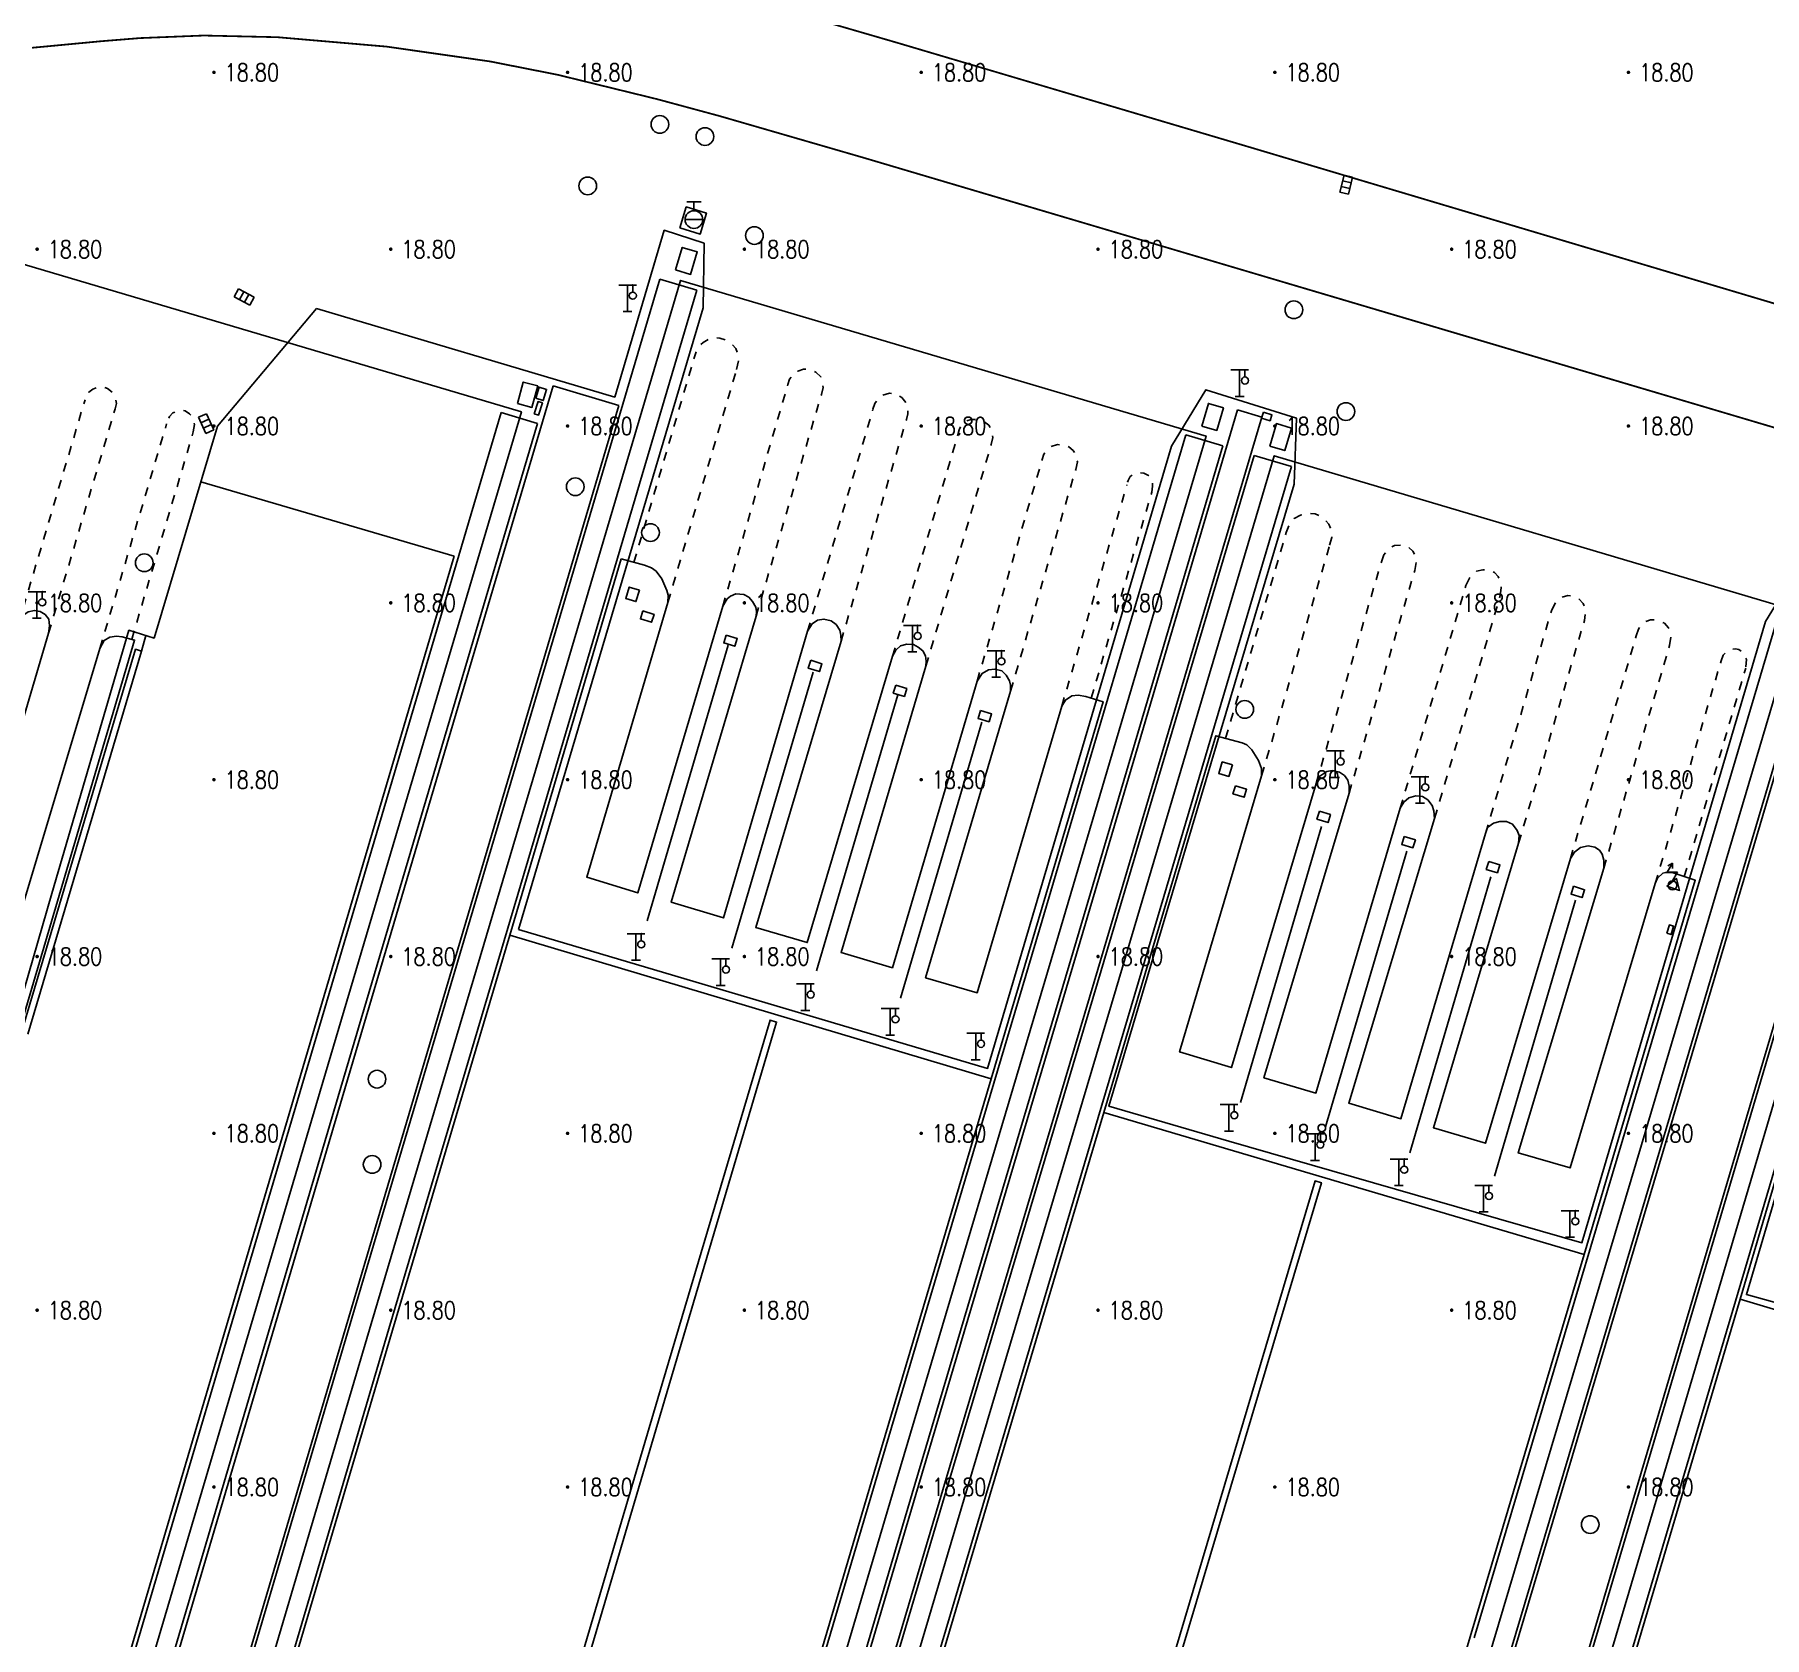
# Model space of a CAD drawing. Extents: x 404846 to 408477, y 3390929 to 3392894.
# Drawn here: x 405781.2 to 405879, y 3392125.9 to 3392216.5 of the extents above; entities that cross this region are included whole.
import ezdxf
from ezdxf.enums import TextEntityAlignment as Align

# ---------------------------------------------------------------- set-up
doc = ezdxf.new("R2010")
doc.units = 0
doc.header["$LTSCALE"] = 0.5
doc.header["$PDSIZE"] = 0.2
doc.linetypes.add('X6', pattern=[2, 1, -1])
doc.layers.get('0').update_dxf_attribs({"linetype": 'CONTINUOUS'})
for name, color, linetype in [('3221', 6, 'CONTINUOUS'), ('DLDW', 11, 'CONTINUOUS'), ('DLSS', 4, 'CONTINUOUS'), ('DMTZ', 3, 'CONTINUOUS'), ('FZTZ', 7, 'CONTINUOUS'), ('GCD', 1, 'CONTINUOUS'), ('GXYZ', 2, 'CONTINUOUS'), ('JMD', 6, 'CONTINUOUS'), ('SXSS', 5, 'CONTINUOUS'), ('ZBTZ', 3, 'CONTINUOUS')]:
    doc.layers.add(name, color=color, linetype=linetype)
doc.styles.add('HZ', font='rs.shx', dxfattribs={"width": 0.8, "bigfont": 'hztxt.shx'})
doc.linetypes.add('10422', pattern='A,0.75,[150,AAA.SHX,S=0.5,R=0,X=0,Y=0.5],1.5,[177,AAA.SHX,S=1,R=0,X=0,Y=0.4],0.75', length=3)
doc.linetypes.add('1161', pattern='A,0,[149,AAA.SHX,S=0.15,R=0,X=0,Y=0],-1.6', length=1.6)
doc.linetypes.add('444', pattern='A,4.5,[145,AAA.SHX,S=1,R=0,X=0,Y=1],4.5,-0.5,[146,AAA.SHX,S=1,R=0,X=0,Y=0],-0.5', length=10)

# ---------------------------------------------------------------- blocks, each defined once
blk = doc.blocks.new('gc063')
for p, q in [((-1, 3), (1, 3)), ((0, 0), (0, 3)), ((0.6, 3), (0.6, 2.2)), ((-0.5, 0), (0.5, 0))]:
    blk.add_line(p, q)
blk.add_circle((0.6, 1.8), 0.4)
blk.add_point((0.6, 3))
blk.add_point((0.6, 3))
blk = doc.blocks.new('GC200')
at = {"linetype": 'Continuous', "const_width": 0.2, "flags": 128}
blk.add_lwpolyline([(-0.1, 0, 1), (0.1, 0, 1)], format="xyb", close=True, dxfattribs=at)
blk = doc.blocks.new('gc188')
blk.add_circle((0, 0), 1)
blk = doc.blocks.new('gc041')
for p, q in [((-1, 0.5), (1, 0.5)), ((-1, -0.5), (-1, 0.5)), ((-0.33, 0.5), (-0.33, -0.5)), ((0.33, 0.5), (0.33, -0.5)), ((1, 0.5), (1, -0.5)), ((1, -0.5), (-1, -0.5))]:
    blk.add_line(p, q)
blk = doc.blocks.new('gc133')
for p, q in [((-0.8, 2), (0.8, 2)), ((0, 1), (0, 2)), ((-1, 0), (1, 0))]:
    blk.add_line(p, q)
blk.add_circle((0, 0), 1)
blk = doc.blocks.new('gc132')
at = {"linetype": 'Continuous'}
for points in [[(0, 2.5), (-0.58, 1.5)], [(0, 2.5), (-0.52, 2.2)], [(0, 2.5), (0, 1.9)], [(0.58, 1.5), (-0.58, 1.5)], [(0.58, 1.5), (0, 0.5)]]:
    blk.add_lwpolyline(points, dxfattribs=at)
blk.add_circle((0, 0), 0.5, dxfattribs=at)

msp = doc.modelspace()

# ---------------------------------------------------------------- linework, layer by layer
at = {"layer": '3221', "color": 6}
for points in [[(405706.649, 3391850.685, 18.768), (405713.45, 3391873.597, 18.754), (405724.524, 3391910.98, 19.064), (405747.301, 3391987.873, 18.801), (405752.403, 3392004.992, 18.933), (405764.451, 3392045.636, 18.664), (405769.767, 3392063.639, 18.898), (405778.372, 3392092.657, 19.108), (405786.346, 3392119.458, 18.959), (405797.526, 3392157.268, 18.912), (405808.752, 3392195.177, 19.006), (405779.027, 3392203.979, 19.006), (405767.798, 3392166.058, 18.912), (405756.626, 3392128.274, 18.959), (405748.655, 3392101.484, 19.108), (405740.042, 3392072.435, 18.898), (405734.729, 3392054.447, 18.664), (405722.687, 3392013.824, 18.933), (405717.577, 3391996.678, 18.801), (405694.8, 3391919.784, 19.064), (405683.732, 3391882.419, 18.754), (405676.931, 3391859.507, 18.768)], [(405712.875, 3391848.797, 18.766), (405719.543, 3391871.325, 18.747), (405733.479, 3391918.245, 19.046), (405738.391, 3391934.842, 18.92), (405753.919, 3391987.3, 18.746), (405770.255, 3392042.313, 18.804), (405776.192, 3392062.446, 18.972), (405783.632, 3392087.482, 19.095), (405790.986, 3392112.279, 19.033), (405800.252, 3392143.612, 19.044), (405809.397, 3392174.399, 19.108), (405817.75, 3392202.612, 18.795), (405847.474, 3392193.811, 18.795), (405839.117, 3392165.585, 19.108), (405829.979, 3392134.822, 19.044), (405820.71, 3392103.476, 19.033), (405813.35, 3392078.66, 19.095), (405805.917, 3392053.646, 18.972), (405799.972, 3392033.489, 18.804), (405783.644, 3391978.501, 18.746), (405768.116, 3391926.044, 18.92), (405763.2, 3391909.433, 19.046), (405749.268, 3391862.527, 18.747), (405742.601, 3391840, 18.766)], [(405812.06, 3391819.389, 18.742), (405824.646, 3391861.837, 19.077), (405833.059, 3391890.204, 18.908), (405848.63, 3391942.756, 19.147), (405863.416, 3391992.669, 18.859), (405883.655, 3392060.85, 18.859), (405902.681, 3392124.939, 19.255), (405913.812, 3392162.523, 19.067), (405916.975, 3392173.2, 18.935), (405887.252, 3392182.006, 18.935), (405884.088, 3392171.328, 19.067), (405872.96, 3392133.752, 19.255), (405853.937, 3392069.672, 18.859), (405833.698, 3392001.491, 18.859), (405818.907, 3391951.561, 19.147), (405803.336, 3391899.01, 18.908), (405794.925, 3391870.65, 19.077), (405782.339, 3391828.201, 18.742)]]:
    msp.add_polyline3d(points, close=True, dxfattribs=at)
msp.add_polyline3d([(405820.192, 3391978.741, 19.026), (405827.764, 3392004.239, 18.827), (405837.04, 3392035.462, 18.799), (405846.869, 3392068.774, 18.774), (405853.893, 3392092.528, 18.677), (405863.694, 3392125.525, 18.844), (405872.094, 3392153.735, 19.12), (405881.043, 3392183.879, 18.761), (405851.325, 3392192.702, 18.761), (405842.379, 3392162.57, 19.12), (405833.977, 3392134.352, 18.844), (405824.17, 3392101.337, 18.677), (405817.139, 3392077.555, 18.774), (405807.324, 3392044.29, 18.799), (405798.048, 3392013.066, 18.827), (405790.477, 3391987.574, 19.026)], dxfattribs=at)
at = {"layer": 'DLDW', "linetype": 'Continuous', "elevation": 18.93, "flags": 128}
msp.add_lwpolyline([(405873.529, 3392168.351), (405874.251, 3392168.12), (405874.075, 3392168.791), (405873.529, 3392168.351)], close=True, dxfattribs=at)
at = {"layer": 'DLSS', "linetype": 'Continuous', "const_width": 0.1, "flags": 128}
for points, elevation in [([(405829.994, 3392216.056), (405818.345, 3392219.438), (405809.989, 3392221.715), (405804.187, 3392222.894), (405801.431, 3392223.264), (405797.397, 3392223.678), (405791.849, 3392224.051), (405785.155, 3392223.962), (405779.148, 3392223.694), (405776.302, 3392223.373)], 18.702), ([(405828.07, 3392209.561), (405819.953, 3392211.911), (405816.414, 3392212.867), (405810.794, 3392214.244), (405806.958, 3392215), (405801.128, 3392215.835), (405794.946, 3392216.368), (405790.781, 3392216.463), (405787.188, 3392216.318), (405784.955, 3392216.138), (405781.075, 3392215.77)], 18.74), ([(405911.907, 3392191.682), (405849.979, 3392210.136), (405829.994, 3392216.056)], 18.787), ([(405910.01, 3392185.28), (405848.054, 3392203.641), (405828.07, 3392209.561)], 18.787)]:
    msp.add_lwpolyline(points, dxfattribs=dict(at, elevation=elevation))
at = {"layer": 'DLSS', "linetype": 'X6', "flags": 128}
for points, elevation in [([(405820.916, 3392197.585), (405821.03, 3392198.077), (405821.02, 3392198.377), (405820.874, 3392198.76), (405820.613, 3392199.054), (405820.284, 3392199.254), (405819.971, 3392199.354), (405819.688, 3392199.368), (405819.402, 3392199.315), (405819.029, 3392199.108), (405818.804, 3392198.911), (405818.657, 3392198.661), (405818.537, 3392198.286)], 18.79), ([(405815.115, 3392186.674), (405818.537, 3392198.286)], 18.775), ([(405817.029, 3392184.408), (405820.916, 3392197.585)], 18.824), ([(405825.719, 3392196.167), (405825.807, 3392196.559), (405825.795, 3392196.879), (405825.673, 3392197.158), (405825.403, 3392197.425), (405825.13, 3392197.56), (405824.693, 3392197.604), (405824.377, 3392197.484), (405824.085, 3392197.261), (405823.915, 3392197.027), (405823.825, 3392196.726)], 18.787), ([(405785.775, 3392195.36), (405785.85, 3392195.654), (405785.8, 3392195.939), (405785.632, 3392196.261), (405785.341, 3392196.503), (405785.106, 3392196.577), (405784.849, 3392196.583), (405784.513, 3392196.473), (405784.276, 3392196.3), (405784.143, 3392196.115), (405784.067, 3392195.867)], 18.895), ([(405820.131, 3392184.191), (405823.825, 3392196.726)], 18.874), ([(405780.298, 3392183.172), (405784.067, 3392195.867)], 18.922), ([(405822.024, 3392183.633), (405825.719, 3392196.167)], 18.874), ([(405830.524, 3392194.749), (405830.594, 3392195.065), (405830.611, 3392195.356), (405830.526, 3392195.662), (405830.259, 3392195.996), (405829.936, 3392196.185), (405829.557, 3392196.229), (405829.185, 3392196.117), (405828.885, 3392195.868), (405828.738, 3392195.647), (405828.627, 3392195.309)], 18.791), ([(405782.005, 3392182.665), (405785.775, 3392195.36)], 18.922), ([(405790.192, 3392194.049), (405790.257, 3392194.462), (405790.139, 3392194.876), (405789.986, 3392195.075), (405789.733, 3392195.23), (405789.613, 3392195.257), (405789.314, 3392195.233), (405789.03, 3392195.117), (405788.849, 3392194.916), (405788.68, 3392194.498)], 18.902), ([(405824.933, 3392182.776), (405828.627, 3392195.309)], 18.874), ([(405826.83, 3392182.216), (405830.524, 3392194.749)], 18.874), ([(405835.319, 3392193.334), (405835.406, 3392193.736), (405835.376, 3392194.062), (405835.178, 3392194.432), (405834.848, 3392194.691), (405834.553, 3392194.756), (405834.183, 3392194.74), (405833.927, 3392194.658), (405833.629, 3392194.418), (405833.502, 3392194.17), (405833.434, 3392193.89)], 18.825), ([(405784.91, 3392181.802), (405788.68, 3392194.498)], 18.922), ([(405786.708, 3392182.316), (405790.192, 3392194.049)], 18.92), ([(405829.741, 3392181.359), (405833.434, 3392193.89)], 18.874), ([(405831.626, 3392180.803), (405835.319, 3392193.334)], 18.931), ([(405840.101, 3392191.923), (405840.191, 3392192.362), (405840.135, 3392192.693), (405839.961, 3392192.998), (405839.711, 3392193.197), (405839.439, 3392193.294), (405839.06, 3392193.328), (405838.686, 3392193.209), (405838.405, 3392192.974), (405838.3, 3392192.78), (405838.207, 3392192.481)], 18.852), ([(405834.515, 3392179.952), (405838.207, 3392192.481)], 18.931), ([(405836.409, 3392179.394), (405840.101, 3392191.923)], 18.931), ([(405844.405, 3392190.644), (405844.448, 3392190.974), (405844.417, 3392191.352), (405844.219, 3392191.578), (405843.946, 3392191.708), (405843.665, 3392191.743), (405843.395, 3392191.678), (405843.185, 3392191.528), (405843.06, 3392191.308), (405842.994, 3392191.06)], 18.853), ([(405839.304, 3392178.54), (405842.994, 3392191.06)], 18.931), ([(405840.971, 3392178.992), (405844.405, 3392190.644)], 18.926), ([(405854.458, 3392187.635), (405854.577, 3392188.084), (405854.588, 3392188.427), (405854.416, 3392188.833), (405854.065, 3392189.217), (405853.635, 3392189.414), (405853.232, 3392189.442), (405852.808, 3392189.346), (405852.453, 3392189.147), (405852.179, 3392188.792), (405852.008, 3392188.358)], 18.822), ([(405848.572, 3392176.718), (405852.008, 3392188.358)], 18.883), ([(405850.613, 3392174.606), (405854.458, 3392187.635)], 18.891), ([(405857.406, 3392186.765), (405857.518, 3392187.087), (405857.762, 3392187.421), (405858.125, 3392187.618), (405858.569, 3392187.639), (405858.898, 3392187.534), (405859.161, 3392187.3), (405859.303, 3392187.08), (405859.36, 3392186.75), (405859.271, 3392186.214)], 18.822), ([(405853.689, 3392174.171), (405857.406, 3392186.765)], 18.819), ([(405855.554, 3392173.62), (405859.271, 3392186.214)], 18.819), ([(405862.169, 3392185.359), (405862.392, 3392185.834), (405862.505, 3392185.993), (405862.759, 3392186.166), (405863.125, 3392186.25), (405863.502, 3392186.217), (405863.786, 3392186.089), (405863.992, 3392185.873), (405864.124, 3392185.544), (405864.162, 3392185.232), (405864.11, 3392184.786)], 18.822), ([(405858.452, 3392172.765), (405862.169, 3392185.359)], 18.819), ([(405860.393, 3392172.192), (405864.11, 3392184.786)], 18.819), ([(405863.28, 3392171.34), (405866.997, 3392183.934)], 18.762), ([(405866.997, 3392183.934), (405867.15, 3392184.25), (405867.329, 3392184.509), (405867.587, 3392184.695), (405867.938, 3392184.793), (405868.278, 3392184.734), (405868.547, 3392184.611), (405868.792, 3392184.336), (405868.899, 3392184.092), (405868.922, 3392183.74), (405868.864, 3392183.382)], 18.663), ([(405865.147, 3392170.789), (405868.864, 3392183.382)], 18.648), ([(405871.796, 3392182.517), (405871.932, 3392182.896), (405872.082, 3392183.132), (405872.299, 3392183.304), (405872.596, 3392183.413), (405872.875, 3392183.41), (405873.158, 3392183.332), (405873.398, 3392183.231), (405873.621, 3392182.962), (405873.728, 3392182.743), (405873.764, 3392182.46), (405873.679, 3392181.961)], 18.641), ([(405868.079, 3392169.923), (405871.796, 3392182.517)], 18.648), ([(405869.962, 3392169.368), (405873.679, 3392181.961)], 18.648), ([(405872.877, 3392168.507), (405876.594, 3392181.101)], 18.648), ([(405876.594, 3392181.101), (405876.719, 3392181.429), (405876.923, 3392181.622), (405877.158, 3392181.753), (405877.414, 3392181.787), (405877.604, 3392181.739), (405877.773, 3392181.621), (405877.931, 3392181.39), (405878.031, 3392181.178), (405877.993, 3392180.688)], 18.641), ([(405874.512, 3392168.897), (405877.993, 3392180.688)], 18.647)]:
    msp.add_lwpolyline(points, dxfattribs=dict(at, elevation=elevation))
at = {"layer": 'DMTZ', "linetype": '10422', "flags": 128}
for points, elevation in [([(405814.399, 3392186.875), (405815.71, 3392186.507), (405816.098, 3392186.359), (405816.363, 3392186.175), (405816.683, 3392185.737), (405816.972, 3392185.085), (405817.047, 3392184.813), (405817.029, 3392184.408), (405812.441, 3392168.874), (405815.326, 3392167.978), (405820.131, 3392184.191), (405820.386, 3392184.6), (405820.571, 3392184.752), (405820.877, 3392184.891), (405821.334, 3392184.844), (405821.602, 3392184.709), (405821.823, 3392184.465), (405822.003, 3392184.134), (405822.047, 3392183.883), (405822.024, 3392183.633), (405817.22, 3392167.444), (405820.171, 3392166.564), (405824.933, 3392182.776), (405825.185, 3392183.197), (405825.497, 3392183.396), (405825.852, 3392183.457), (405826.258, 3392183.365), (405826.541, 3392183.162), (405826.748, 3392182.835), (405826.808, 3392182.555), (405826.83, 3392182.216), (405822.001, 3392166.025), (405824.91, 3392165.17), (405829.741, 3392181.359), (405829.931, 3392181.71), (405830.183, 3392181.953), (405830.537, 3392182.051), (405830.924, 3392182.015), (405831.192, 3392181.88), (405831.445, 3392181.662), (405831.595, 3392181.391), (405831.647, 3392181.088), (405831.626, 3392180.803), (405826.829, 3392164.598), (405829.726, 3392163.748), (405834.515, 3392179.952), (405834.804, 3392180.39), (405835.169, 3392180.597), (405835.528, 3392180.631), (405835.922, 3392180.543), (405836.165, 3392180.291), (405836.36, 3392179.968), (405836.405, 3392179.718), (405836.409, 3392179.394), (405831.608, 3392163.177), (405834.531, 3392162.331), (405839.304, 3392178.54), (405839.518, 3392178.88), (405839.878, 3392179.113), (405840.23, 3392179.162), (405840.676, 3392179.082), (405841.643, 3392178.786), (405835.317, 3392157.457), (405808.087, 3392165.581), (405814.399, 3392186.875)], 19.1), ([(405780.374, 3392160.29), (405768.447, 3392163.683), (405775.002, 3392185.81), (405776.073, 3392185.518), (405776.325, 3392185.409), (405776.55, 3392185.263), (405776.895, 3392184.778), (405777.169, 3392184.209), (405777.257, 3392183.865), (405777.265, 3392183.562), (405772.377, 3392167.064), (405775.249, 3392166.223), (405780.298, 3392183.172), (405780.559, 3392183.672), (405780.847, 3392183.869), (405781.218, 3392183.948), (405781.533, 3392183.894), (405781.809, 3392183.717), (405782.028, 3392183.453), (405782.061, 3392183.08), (405782.005, 3392182.665), (405777.004, 3392165.763), (405779.834, 3392164.891), (405784.91, 3392181.802), (405785.148, 3392182.255), (405785.463, 3392182.442), (405785.857, 3392182.499), (405786.163, 3392182.464), (405786.871, 3392182.272), (405780.374, 3392160.29)], 19.088), ([(405841.68, 3392155.551), (405848.014, 3392176.868), (405849.519, 3392176.463), (405849.779, 3392176.341), (405850.058, 3392176.07), (405850.435, 3392175.455), (405850.605, 3392175.01), (405850.613, 3392174.747), (405850.613, 3392174.606), (405845.969, 3392158.982), (405848.906, 3392158.097), (405853.689, 3392174.171), (405853.903, 3392174.578), (405854.307, 3392174.842), (405854.599, 3392174.894), (405855.007, 3392174.807), (405855.294, 3392174.614), (405855.486, 3392174.349), (405855.565, 3392174.005), (405855.554, 3392173.62), (405850.738, 3392157.525), (405853.686, 3392156.656), (405858.452, 3392172.765), (405858.65, 3392173.109), (405858.945, 3392173.349), (405859.333, 3392173.472), (405859.71, 3392173.424), (405860.002, 3392173.244), (405860.26, 3392172.915), (405860.351, 3392172.61), (405860.393, 3392172.192), (405855.54, 3392156.086), (405858.485, 3392155.204), (405863.28, 3392171.34), (405863.394, 3392171.666), (405863.723, 3392171.924), (405864.086, 3392172.012), (405864.463, 3392172.008), (405864.793, 3392171.859), (405865.057, 3392171.499), (405865.174, 3392171.229), (405865.147, 3392170.789), (405860.33, 3392154.694), (405863.264, 3392153.816), (405868.079, 3392169.923), (405868.307, 3392170.288), (405868.637, 3392170.547), (405869.087, 3392170.636), (405869.456, 3392170.562), (405869.722, 3392170.39), (405869.869, 3392170.168), (405869.961, 3392169.819), (405869.962, 3392169.368), (405865.128, 3392153.272), (405868.059, 3392152.424), (405872.877, 3392168.507), (405873, 3392168.806), (405873.294, 3392169.09), (405873.469, 3392169.136), (405873.829, 3392169.123), (405875.133, 3392168.692), (405868.845, 3392147.528), (405841.68, 3392155.551)], 19.106)]:
    msp.add_lwpolyline(points, close=True, dxfattribs=dict(at, elevation=elevation))
at = {"layer": 'DMTZ', "linetype": '10422', "elevation": 19.256, "flags": 128}
msp.add_lwpolyline([(405910.794, 3392158.32), (405911.114, 3392158.199), (405904.865, 3392136.865), (405877.671, 3392145.001), (405883.956, 3392166.226), (405885.724, 3392165.704)], dxfattribs=at)
at = {"layer": 'FZTZ', "linetype": 'Continuous', "flags": 128}
for points, elevation in [([(405809.564, 3392195.946), (405809.752, 3392196.578), (405810.175, 3392196.453), (405809.987, 3392195.82), (405809.564, 3392195.946)], 20.13), ([(405809.472, 3392195.071), (405809.688, 3392195.759), (405809.936, 3392195.682), (405809.72, 3392194.994), (405809.472, 3392195.071)], 19.927), ([(405850.714, 3392195.164), (405851.193, 3392195.021), (405851.089, 3392194.673), (405850.61, 3392194.816), (405850.714, 3392195.164)], 19.878), ([(405815.42, 3392185.099), (405815.225, 3392184.452), (405814.653, 3392184.624), (405814.848, 3392185.271), (405815.42, 3392185.099)], 20.801), ([(405848.955, 3392175.213), (405848.761, 3392174.566), (405848.189, 3392174.738), (405848.384, 3392175.386), (405848.955, 3392175.213)], 20.962), ([(405873.532, 3392165.696), (405873.677, 3392166.167), (405873.912, 3392166.095), (405873.767, 3392165.624), (405873.532, 3392165.696)], 20.064)]:
    msp.add_lwpolyline(points, close=True, dxfattribs=dict(at, elevation=elevation))
at = {"layer": 'JMD', "linetype": '444', "elevation": 19.471, "flags": 128}
msp.add_lwpolyline([(405817.71, 3392205.581), (405818.858, 3392205.237), (405819.214, 3392206.424), (405818.066, 3392206.768), (405817.71, 3392205.581)], close=True, dxfattribs=at)
at = {"layer": 'JMD', "linetype": '444', "flags": 128}
for points, elevation in [([(405808.577, 3392165.902), (405819.025, 3392201.07), (405819.078, 3392204.719), (405816.827, 3392205.45), (405814.026, 3392196.016), (405797.16, 3392201.022), (405791.568, 3392194.376), (405787.97, 3392182.386), (405786.555, 3392182.83), (405782.196, 3392167.948)], 20.675), ([(405848.766, 3392153.943), (405841.976, 3392155.907), (405852.444, 3392191.096), (405852.591, 3392194.82), (405847.448, 3392196.434), (405845.507, 3392193.232), (405835.115, 3392158.048), (405808.577, 3392165.902)], 20.683), ([(405880.061, 3392144.706), (405878.026, 3392145.263), (405888.44, 3392180.513), (405888.573, 3392184.145), (405881.005, 3392186.426), (405879.115, 3392183.326), (405868.727, 3392148.193), (405848.766, 3392153.943)], 20.687), ([(405815.858, 3392166.389), (405820.448, 3392181.994)], 20.478), ([(405820.651, 3392164.858), (405825.241, 3392180.464)], 20.444), ([(405825.442, 3392163.571), (405830.031, 3392179.176)], 20.444), ([(405830.195, 3392162.033), (405834.784, 3392177.639)], 20.426), ([(405782.196, 3392167.948), (405780.072, 3392160.63), (405768.999, 3392163.986), (405771.093, 3392171.148)], 20.604), ([(405849.414, 3392156.12), (405854.003, 3392171.725)], 20.341), ([(405854.231, 3392154.74), (405858.82, 3392170.345)], 20.328), ([(405858.987, 3392153.284), (405863.576, 3392168.89)], 20.328), ([(405863.778, 3392151.953), (405868.367, 3392167.558)], 20.114)]:
    msp.add_lwpolyline(points, dxfattribs=dict(at, elevation=elevation))
at = {"layer": 'JMD', "linetype": 'Continuous', "flags": 128}
for points, elevation in [([(405815.619, 3392183.919), (405816.247, 3392183.726), (405816.109, 3392183.279), (405815.481, 3392183.472), (405815.619, 3392183.919)], 21.035), ([(405820.328, 3392182.561), (405820.956, 3392182.367), (405820.818, 3392181.921), (405820.19, 3392182.114), (405820.328, 3392182.561)], 21.021), ([(405825.111, 3392181.131), (405825.739, 3392180.938), (405825.601, 3392180.491), (405824.973, 3392180.685), (405825.111, 3392181.131)], 21.008), ([(405829.916, 3392179.726), (405830.544, 3392179.533), (405830.406, 3392179.086), (405829.778, 3392179.28), (405829.916, 3392179.726)], 21.116), ([(405834.711, 3392178.293), (405835.339, 3392178.099), (405835.201, 3392177.652), (405834.573, 3392177.846), (405834.711, 3392178.293)], 21.239), ([(405849.13, 3392174.027), (405849.758, 3392173.834), (405849.62, 3392173.387), (405848.992, 3392173.581), (405849.13, 3392174.027)], 21.049), ([(405853.876, 3392172.598), (405854.504, 3392172.404), (405854.367, 3392171.957), (405853.738, 3392172.151), (405853.876, 3392172.598)], 21.049), ([(405858.678, 3392171.168), (405859.306, 3392170.974), (405859.168, 3392170.527), (405858.54, 3392170.721), (405858.678, 3392171.168)], 20.905), ([(405863.456, 3392169.752), (405864.084, 3392169.559), (405863.946, 3392169.112), (405863.318, 3392169.306), (405863.456, 3392169.752)], 20.877), ([(405868.247, 3392168.352), (405868.876, 3392168.159), (405868.738, 3392167.712), (405868.11, 3392167.905), (405868.247, 3392168.352)], 20.877)]:
    msp.add_lwpolyline(points, close=True, dxfattribs=dict(at, elevation=elevation))
at = {"layer": 'SXSS', "linetype": 'Continuous', "flags": 128}
for points, elevation in [([(405780.826, 3392159.993), (405787.269, 3392181.656), (405786.927, 3392181.758), (405780.471, 3392160.098)], 18.891), ([(405816.71, 3392140.21), (405822.81, 3392160.781), (405823.18, 3392160.672), (405817.084, 3392140.1)], 18.911), ([(405844.207, 3392120.048), (405853.638, 3392151.693), (405853.993, 3392151.587), (405844.557, 3392119.945)], 18.778), ([(405787.131, 3392040.439), (405794.865, 3392066.573), (405804.087, 3392097.562), (405810.39, 3392118.829), (405816.71, 3392140.21)], 18.958), ([(405787.491, 3392040.333), (405795.239, 3392066.462), (405804.461, 3392097.451), (405810.764, 3392118.719), (405817.084, 3392140.1)], 18.958)]:
    msp.add_lwpolyline(points, dxfattribs=dict(at, elevation=elevation))
at = {"layer": 'ZBTZ', "linetype": '1161', "flags": 128}
for points, elevation in [([(405817.464, 3392203.205), (405817.841, 3392204.482), (405818.689, 3392204.232), (405818.311, 3392202.955), (405817.464, 3392203.205)], 18.897), ([(405808.524, 3392195.659), (405809.339, 3392195.435), (405809.67, 3392196.643), (405808.855, 3392196.867), (405808.524, 3392195.659)], 18.992), ([(405847.225, 3392194.38), (405847.602, 3392195.657), (405848.449, 3392195.407), (405848.072, 3392194.129), (405847.225, 3392194.38)], 18.897), ([(405851.068, 3392193.239), (405851.445, 3392194.517), (405852.293, 3392194.266), (405851.915, 3392192.989), (405851.068, 3392193.239)], 18.897)]:
    msp.add_lwpolyline(points, close=True, dxfattribs=dict(at, elevation=elevation))
for points, elevation in [([(405799.162, 3392143.935), (405808.297, 3392174.725), (405816.574, 3392202.679)], 18.983), ([(405818.676, 3392202.056), (405816.574, 3392202.679)], 18.798), ([(405801.255, 3392143.316), (405810.4, 3392174.102), (405818.676, 3392202.056)], 18.983), ([(405798.77, 3392156.9), (405810.548, 3392196.643)], 18.961), ([(405814.262, 3392195.542), (405810.548, 3392196.643)], 18.944), ([(405796.479, 3392157.577), (405807.604, 3392195.136)], 18.959), ([(405798.979, 3392143.989), (405808.115, 3392174.779), (405814.262, 3392195.542)], 19.01), ([(405809.651, 3392194.53), (405807.604, 3392195.136)], 19.005), ([(405831.204, 3392134.46), (405840.349, 3392165.22), (405849.253, 3392195.294)], 18.976), ([(405850.617, 3392194.889), (405841.133, 3392162.94), (405832.734, 3392134.721)], 18.901), ([(405849.253, 3392195.294), (405850.617, 3392194.889)], 18.757), ([(405798.534, 3392156.969), (405809.651, 3392194.53)], 18.959), ([(405828.899, 3392135.141), (405838.04, 3392165.905), (405846.323, 3392193.881)], 18.983), ([(405848.419, 3392193.261), (405846.323, 3392193.881)], 18.798), ([(405830.989, 3392134.523), (405840.135, 3392165.283), (405848.419, 3392193.261)], 18.983), ([(405850.183, 3392192.714), (405841.327, 3392162.883), (405832.929, 3392134.663)], 18.91), ([(405850.183, 3392192.714), (405852.296, 3392192.086)], 18.765), ([(405852.296, 3392192.086), (405843.44, 3392162.255), (405835.042, 3392134.035)], 18.91), ([(405804.95, 3392187.018), (405790.621, 3392191.219)], 18.985), ([(405796.259, 3392157.642), (405804.95, 3392187.018)], 18.948), ([(405882.801, 3392185.296), (405873.323, 3392153.37), (405864.917, 3392125.161)], 18.901), ([(405832.499, 3392001.847), (405852.738, 3392070.028), (405871.762, 3392134.107), (405882.89, 3392171.683), (405886.59, 3392184.171)], 18.991), ([(405862.63, 3392125.841), (405871.035, 3392154.05), (405879.896, 3392183.897), (405881.991, 3392183.276), (405873.129, 3392153.427), (405864.726, 3392125.218)], 18.91), ([(405787.269, 3392181.656), (405787.507, 3392182.531)], 18.939), ([(405832.683, 3392001.792), (405852.922, 3392069.973), (405871.946, 3392134.052), (405883.074, 3392171.628), (405886.158, 3392182.039)], 18.996), ([(405834.76, 3392001.176), (405854.998, 3392069.357), (405874.022, 3392133.437), (405885.15, 3392171.013), (405888.235, 3392181.424)], 18.996), ([(405801.457, 3392143.256), (405808.087, 3392165.581)], 19.067), ([(405796.259, 3392157.642), (405785.079, 3392119.834), (405777.105, 3392093.034), (405768.5, 3392064.014), (405763.19, 3392046.01)], 18.908), ([(405796.479, 3392157.577), (405785.299, 3392119.769), (405777.325, 3392092.968), (405768.72, 3392063.949), (405763.41, 3392045.945)], 18.908), ([(405828.699, 3392135.2), (405835.317, 3392157.457)], 19.067), ([(405798.534, 3392156.969), (405787.354, 3392119.159), (405779.379, 3392092.358), (405770.775, 3392063.34), (405765.462, 3392045.336)], 18.908), ([(405798.77, 3392156.9), (405787.589, 3392119.09), (405779.615, 3392092.288), (405771.011, 3392063.271), (405765.699, 3392045.266)], 18.908), ([(405841.68, 3392155.551), (405835.257, 3392133.971)], 18.949), ([(405868.845, 3392147.528), (405862.407, 3392125.907)], 18.947), ([(405834.986, 3392001.109), (405855.204, 3392069.296), (405874.228, 3392133.376), (405877.671, 3392145.001)], 19.044), ([(405798.979, 3392143.989), (405789.714, 3392112.655), (405782.36, 3392087.859), (405774.92, 3392062.823), (405768.984, 3392042.691)], 18.989), ([(405799.162, 3392143.935), (405789.896, 3392112.602), (405782.542, 3392087.805), (405775.102, 3392062.769), (405769.164, 3392042.637)], 18.989), ([(405801.255, 3392143.316), (405791.989, 3392111.982), (405784.634, 3392087.184), (405777.195, 3392062.149), (405771.258, 3392042.015)], 18.989), ([(405801.457, 3392143.256), (405792.191, 3392111.922), (405784.836, 3392087.124), (405777.397, 3392062.089), (405771.461, 3392041.955)], 18.989), ([(405828.699, 3392135.2), (405819.43, 3392103.855), (405812.07, 3392079.04), (405804.637, 3392054.025), (405798.695, 3392033.869)], 18.989), ([(405828.899, 3392135.141), (405819.63, 3392103.796), (405812.27, 3392078.98), (405804.838, 3392053.966), (405798.89, 3392033.811)], 18.989), ([(405830.989, 3392134.523), (405821.719, 3392103.177), (405814.359, 3392078.36), (405806.927, 3392053.348), (405800.982, 3392033.189)], 18.989), ([(405831.204, 3392134.46), (405821.934, 3392103.113), (405814.574, 3392078.296), (405807.142, 3392053.284), (405801.199, 3392033.125)], 18.989), ([(405806.08, 3392044.657), (405815.895, 3392077.922), (405822.927, 3392101.705), (405832.734, 3392134.721)], 18.773), ([(405806.275, 3392044.6), (405816.09, 3392077.865), (405823.122, 3392101.648), (405832.929, 3392134.663)], 18.773), ([(405808.334, 3392043.992), (405818.204, 3392077.24), (405825.236, 3392101.021), (405835.042, 3392134.035)], 18.773), ([(405808.548, 3392043.929), (405818.419, 3392077.177), (405825.451, 3392100.957), (405835.257, 3392133.971)], 18.773), ([(405835.759, 3392035.843), (405845.582, 3392069.154), (405852.606, 3392092.91), (405862.407, 3392125.907)], 18.773)]:
    msp.add_lwpolyline(points, dxfattribs=dict(at, elevation=elevation))

# ---------------------------------------------------------------- block references
at = {"layer": 'DLDW', "linetype": 'Continuous', "xscale": 0.5, "yscale": 0.5}
msp.add_blockref('gc132', (405873.846, 3392168.403), dxfattribs=at)
at = {"layer": 'DLSS', "linetype": 'Continuous', "xscale": 0.5, "yscale": 0.5}
for p in [(405814.749, 3392200.853, 18.937), (405849.367, 3392196.053, 19.076), (405781.345, 3392183.51, 19.096), (405830.857, 3392181.601, 19.096), (405835.597, 3392180.169, 19.153), (405854.774, 3392174.507, 19.086), (405859.564, 3392173.049, 19.086), (405815.226, 3392164.165, 19.053), (405820.015, 3392162.741, 19.131), (405824.808, 3392161.329, 19.242), (405829.603, 3392159.93, 19.275), (405834.441, 3392158.543, 19.319), (405848.764, 3392154.502, 19.277), (405853.633, 3392152.846, 19.165), (405858.373, 3392151.422, 19.127), (405863.168, 3392149.937, 18.878), (405868.05, 3392148.504, 18.878)]:
    msp.add_blockref('gc063', p, dxfattribs=at)
at = {"layer": 'GCD', "linetype": 'Continuous'}
ref = msp.add_blockref('GC200', (405791.358, 3392214.379, 18.8), dxfattribs=dict(at, xscale=0.5, yscale=0.5, zscale=0.5))
ref.add_attrib('height', '18.80', dxfattribs={"linetype": 'Continuous', "height": 1, "style": 'HZ', "width": 0.8}).set_placement((405791.958, 3392214.379, 18.8), align=Align.MIDDLE_LEFT)
ref = msp.add_blockref('GC200', (405811.358, 3392214.379, 18.8), dxfattribs=dict(at, xscale=0.5, yscale=0.5, zscale=0.5))
ref.add_attrib('height', '18.80', dxfattribs={"linetype": 'Continuous', "height": 1, "style": 'HZ', "width": 0.8}).set_placement((405811.958, 3392214.379, 18.8), align=Align.MIDDLE_LEFT)
ref = msp.add_blockref('GC200', (405831.358, 3392214.379, 18.8), dxfattribs=dict(at, xscale=0.5, yscale=0.5, zscale=0.5))
ref.add_attrib('height', '18.80', dxfattribs={"linetype": 'Continuous', "height": 1, "style": 'HZ', "width": 0.8}).set_placement((405831.958, 3392214.379, 18.8), align=Align.MIDDLE_LEFT)
ref = msp.add_blockref('GC200', (405851.358, 3392214.379, 18.8), dxfattribs=dict(at, xscale=0.5, yscale=0.5, zscale=0.5))
ref.add_attrib('height', '18.80', dxfattribs={"linetype": 'Continuous', "height": 1, "style": 'HZ', "width": 0.8}).set_placement((405851.958, 3392214.379, 18.8), align=Align.MIDDLE_LEFT)
ref = msp.add_blockref('GC200', (405871.358, 3392214.379, 18.8), dxfattribs=dict(at, xscale=0.5, yscale=0.5, zscale=0.5))
ref.add_attrib('height', '18.80', dxfattribs={"linetype": 'Continuous', "height": 1, "style": 'HZ', "width": 0.8}).set_placement((405871.958, 3392214.379, 18.8), align=Align.MIDDLE_LEFT)
ref = msp.add_blockref('GC200', (405781.358, 3392204.379, 18.8), dxfattribs=dict(at, xscale=0.5, yscale=0.5, zscale=0.5))
ref.add_attrib('height', '18.80', dxfattribs={"linetype": 'Continuous', "height": 1, "style": 'HZ', "width": 0.8}).set_placement((405781.958, 3392204.379, 18.8), align=Align.MIDDLE_LEFT)
ref = msp.add_blockref('GC200', (405801.358, 3392204.379, 18.8), dxfattribs=dict(at, xscale=0.5, yscale=0.5, zscale=0.5))
ref.add_attrib('height', '18.80', dxfattribs={"linetype": 'Continuous', "height": 1, "style": 'HZ', "width": 0.8}).set_placement((405801.958, 3392204.379, 18.8), align=Align.MIDDLE_LEFT)
ref = msp.add_blockref('GC200', (405821.358, 3392204.379, 18.8), dxfattribs=dict(at, xscale=0.5, yscale=0.5, zscale=0.5))
ref.add_attrib('height', '18.80', dxfattribs={"linetype": 'Continuous', "height": 1, "style": 'HZ', "width": 0.8}).set_placement((405821.958, 3392204.379, 18.8), align=Align.MIDDLE_LEFT)
ref = msp.add_blockref('GC200', (405841.358, 3392204.379, 18.8), dxfattribs=dict(at, xscale=0.5, yscale=0.5, zscale=0.5))
ref.add_attrib('height', '18.80', dxfattribs={"linetype": 'Continuous', "height": 1, "style": 'HZ', "width": 0.8}).set_placement((405841.958, 3392204.379, 18.8), align=Align.MIDDLE_LEFT)
ref = msp.add_blockref('GC200', (405861.358, 3392204.379, 18.8), dxfattribs=dict(at, xscale=0.5, yscale=0.5, zscale=0.5))
ref.add_attrib('height', '18.80', dxfattribs={"linetype": 'Continuous', "height": 1, "style": 'HZ', "width": 0.8}).set_placement((405861.958, 3392204.379, 18.8), align=Align.MIDDLE_LEFT)
ref = msp.add_blockref('GC200', (405791.358, 3392194.379, 18.8), dxfattribs=dict(at, xscale=0.5, yscale=0.5, zscale=0.5))
ref.add_attrib('height', '18.80', dxfattribs={"linetype": 'Continuous', "height": 1, "style": 'HZ', "width": 0.8}).set_placement((405791.958, 3392194.379, 18.8), align=Align.MIDDLE_LEFT)
ref = msp.add_blockref('GC200', (405811.358, 3392194.379, 18.8), dxfattribs=dict(at, xscale=0.5, yscale=0.5, zscale=0.5))
ref.add_attrib('height', '18.80', dxfattribs={"linetype": 'Continuous', "height": 1, "style": 'HZ', "width": 0.8}).set_placement((405811.958, 3392194.379, 18.8), align=Align.MIDDLE_LEFT)
ref = msp.add_blockref('GC200', (405831.358, 3392194.379, 18.8), dxfattribs=dict(at, xscale=0.5, yscale=0.5, zscale=0.5))
ref.add_attrib('height', '18.80', dxfattribs={"linetype": 'Continuous', "height": 1, "style": 'HZ', "width": 0.8}).set_placement((405831.958, 3392194.379, 18.8), align=Align.MIDDLE_LEFT)
ref = msp.add_blockref('GC200', (405851.358, 3392194.379, 18.8), dxfattribs=dict(at, xscale=0.5, yscale=0.5, zscale=0.5))
ref.add_attrib('height', '18.80', dxfattribs={"linetype": 'Continuous', "height": 1, "style": 'HZ', "width": 0.8}).set_placement((405851.958, 3392194.379, 18.8), align=Align.MIDDLE_LEFT)
ref = msp.add_blockref('GC200', (405871.358, 3392194.379, 18.8), dxfattribs=dict(at, xscale=0.5, yscale=0.5, zscale=0.5))
ref.add_attrib('height', '18.80', dxfattribs={"linetype": 'Continuous', "height": 1, "style": 'HZ', "width": 0.8}).set_placement((405871.958, 3392194.379, 18.8), align=Align.MIDDLE_LEFT)
ref = msp.add_blockref('GC200', (405781.358, 3392184.379, 18.8), dxfattribs=dict(at, xscale=0.5, yscale=0.5, zscale=0.5))
ref.add_attrib('height', '18.80', dxfattribs={"linetype": 'Continuous', "height": 1, "style": 'HZ', "width": 0.8}).set_placement((405781.958, 3392184.379, 18.8), align=Align.MIDDLE_LEFT)
ref = msp.add_blockref('GC200', (405801.358, 3392184.379, 18.8), dxfattribs=dict(at, xscale=0.5, yscale=0.5, zscale=0.5))
ref.add_attrib('height', '18.80', dxfattribs={"linetype": 'Continuous', "height": 1, "style": 'HZ', "width": 0.8}).set_placement((405801.958, 3392184.379, 18.8), align=Align.MIDDLE_LEFT)
ref = msp.add_blockref('GC200', (405821.358, 3392184.379, 18.8), dxfattribs=dict(at, xscale=0.5, yscale=0.5, zscale=0.5))
ref.add_attrib('height', '18.80', dxfattribs={"linetype": 'Continuous', "height": 1, "style": 'HZ', "width": 0.8}).set_placement((405821.958, 3392184.379, 18.8), align=Align.MIDDLE_LEFT)
ref = msp.add_blockref('GC200', (405841.358, 3392184.379, 18.8), dxfattribs=dict(at, xscale=0.5, yscale=0.5, zscale=0.5))
ref.add_attrib('height', '18.80', dxfattribs={"linetype": 'Continuous', "height": 1, "style": 'HZ', "width": 0.8}).set_placement((405841.958, 3392184.379, 18.8), align=Align.MIDDLE_LEFT)
ref = msp.add_blockref('GC200', (405861.358, 3392184.379, 18.8), dxfattribs=dict(at, xscale=0.5, yscale=0.5, zscale=0.5))
ref.add_attrib('height', '18.80', dxfattribs={"linetype": 'Continuous', "height": 1, "style": 'HZ', "width": 0.8}).set_placement((405861.958, 3392184.379, 18.8), align=Align.MIDDLE_LEFT)
ref = msp.add_blockref('GC200', (405791.358, 3392174.379, 18.8), dxfattribs=dict(at, xscale=0.5, yscale=0.5, zscale=0.5))
ref.add_attrib('height', '18.80', dxfattribs={"linetype": 'Continuous', "height": 1, "style": 'HZ', "width": 0.8}).set_placement((405791.958, 3392174.379, 18.8), align=Align.MIDDLE_LEFT)
ref = msp.add_blockref('GC200', (405811.358, 3392174.379, 18.8), dxfattribs=dict(at, xscale=0.5, yscale=0.5, zscale=0.5))
ref.add_attrib('height', '18.80', dxfattribs={"linetype": 'Continuous', "height": 1, "style": 'HZ', "width": 0.8}).set_placement((405811.958, 3392174.379, 18.8), align=Align.MIDDLE_LEFT)
ref = msp.add_blockref('GC200', (405831.358, 3392174.379, 18.8), dxfattribs=dict(at, xscale=0.5, yscale=0.5, zscale=0.5))
ref.add_attrib('height', '18.80', dxfattribs={"linetype": 'Continuous', "height": 1, "style": 'HZ', "width": 0.8}).set_placement((405831.958, 3392174.379, 18.8), align=Align.MIDDLE_LEFT)
ref = msp.add_blockref('GC200', (405851.358, 3392174.379, 18.8), dxfattribs=dict(at, xscale=0.5, yscale=0.5, zscale=0.5))
ref.add_attrib('height', '18.80', dxfattribs={"linetype": 'Continuous', "height": 1, "style": 'HZ', "width": 0.8}).set_placement((405851.958, 3392174.379, 18.8), align=Align.MIDDLE_LEFT)
ref = msp.add_blockref('GC200', (405871.358, 3392174.379, 18.8), dxfattribs=dict(at, xscale=0.5, yscale=0.5, zscale=0.5))
ref.add_attrib('height', '18.80', dxfattribs={"linetype": 'Continuous', "height": 1, "style": 'HZ', "width": 0.8}).set_placement((405871.958, 3392174.379, 18.8), align=Align.MIDDLE_LEFT)
ref = msp.add_blockref('GC200', (405781.358, 3392164.379, 18.8), dxfattribs=dict(at, xscale=0.5, yscale=0.5, zscale=0.5))
ref.add_attrib('height', '18.80', dxfattribs={"linetype": 'Continuous', "height": 1, "style": 'HZ', "width": 0.8}).set_placement((405781.958, 3392164.379, 18.8), align=Align.MIDDLE_LEFT)
ref = msp.add_blockref('GC200', (405801.358, 3392164.379, 18.8), dxfattribs=dict(at, xscale=0.5, yscale=0.5, zscale=0.5))
ref.add_attrib('height', '18.80', dxfattribs={"linetype": 'Continuous', "height": 1, "style": 'HZ', "width": 0.8}).set_placement((405801.958, 3392164.379, 18.8), align=Align.MIDDLE_LEFT)
ref = msp.add_blockref('GC200', (405821.358, 3392164.379, 18.8), dxfattribs=dict(at, xscale=0.5, yscale=0.5, zscale=0.5))
ref.add_attrib('height', '18.80', dxfattribs={"linetype": 'Continuous', "height": 1, "style": 'HZ', "width": 0.8}).set_placement((405821.958, 3392164.379, 18.8), align=Align.MIDDLE_LEFT)
ref = msp.add_blockref('GC200', (405841.358, 3392164.379, 18.8), dxfattribs=dict(at, xscale=0.5, yscale=0.5, zscale=0.5))
ref.add_attrib('height', '18.80', dxfattribs={"linetype": 'Continuous', "height": 1, "style": 'HZ', "width": 0.8}).set_placement((405841.958, 3392164.379, 18.8), align=Align.MIDDLE_LEFT)
ref = msp.add_blockref('GC200', (405861.358, 3392164.379, 18.8), dxfattribs=dict(at, xscale=0.5, yscale=0.5, zscale=0.5))
ref.add_attrib('height', '18.80', dxfattribs={"linetype": 'Continuous', "height": 1, "style": 'HZ', "width": 0.8}).set_placement((405861.958, 3392164.379, 18.8), align=Align.MIDDLE_LEFT)
ref = msp.add_blockref('GC200', (405791.358, 3392154.379, 18.8), dxfattribs=dict(at, xscale=0.5, yscale=0.5, zscale=0.5))
ref.add_attrib('height', '18.80', dxfattribs={"linetype": 'Continuous', "height": 1, "style": 'HZ', "width": 0.8}).set_placement((405791.958, 3392154.379, 18.8), align=Align.MIDDLE_LEFT)
ref = msp.add_blockref('GC200', (405811.358, 3392154.379, 18.8), dxfattribs=dict(at, xscale=0.5, yscale=0.5, zscale=0.5))
ref.add_attrib('height', '18.80', dxfattribs={"linetype": 'Continuous', "height": 1, "style": 'HZ', "width": 0.8}).set_placement((405811.958, 3392154.379, 18.8), align=Align.MIDDLE_LEFT)
ref = msp.add_blockref('GC200', (405831.358, 3392154.379, 18.8), dxfattribs=dict(at, xscale=0.5, yscale=0.5, zscale=0.5))
ref.add_attrib('height', '18.80', dxfattribs={"linetype": 'Continuous', "height": 1, "style": 'HZ', "width": 0.8}).set_placement((405831.958, 3392154.379, 18.8), align=Align.MIDDLE_LEFT)
ref = msp.add_blockref('GC200', (405851.358, 3392154.379, 18.8), dxfattribs=dict(at, xscale=0.5, yscale=0.5, zscale=0.5))
ref.add_attrib('height', '18.80', dxfattribs={"linetype": 'Continuous', "height": 1, "style": 'HZ', "width": 0.8}).set_placement((405851.958, 3392154.379, 18.8), align=Align.MIDDLE_LEFT)
ref = msp.add_blockref('GC200', (405871.358, 3392154.379, 18.8), dxfattribs=dict(at, xscale=0.5, yscale=0.5, zscale=0.5))
ref.add_attrib('height', '18.80', dxfattribs={"linetype": 'Continuous', "height": 1, "style": 'HZ', "width": 0.8}).set_placement((405871.958, 3392154.379, 18.8), align=Align.MIDDLE_LEFT)
ref = msp.add_blockref('GC200', (405781.358, 3392144.379, 18.8), dxfattribs=dict(at, xscale=0.5, yscale=0.5, zscale=0.5))
ref.add_attrib('height', '18.80', dxfattribs={"linetype": 'Continuous', "height": 1, "style": 'HZ', "width": 0.8}).set_placement((405781.958, 3392144.379, 18.8), align=Align.MIDDLE_LEFT)
ref = msp.add_blockref('GC200', (405801.358, 3392144.379, 18.8), dxfattribs=dict(at, xscale=0.5, yscale=0.5, zscale=0.5))
ref.add_attrib('height', '18.80', dxfattribs={"linetype": 'Continuous', "height": 1, "style": 'HZ', "width": 0.8}).set_placement((405801.958, 3392144.379, 18.8), align=Align.MIDDLE_LEFT)
ref = msp.add_blockref('GC200', (405821.358, 3392144.379, 18.8), dxfattribs=dict(at, xscale=0.5, yscale=0.5, zscale=0.5))
ref.add_attrib('height', '18.80', dxfattribs={"linetype": 'Continuous', "height": 1, "style": 'HZ', "width": 0.8}).set_placement((405821.958, 3392144.379, 18.8), align=Align.MIDDLE_LEFT)
ref = msp.add_blockref('GC200', (405841.358, 3392144.379, 18.8), dxfattribs=dict(at, xscale=0.5, yscale=0.5, zscale=0.5))
ref.add_attrib('height', '18.80', dxfattribs={"linetype": 'Continuous', "height": 1, "style": 'HZ', "width": 0.8}).set_placement((405841.958, 3392144.379, 18.8), align=Align.MIDDLE_LEFT)
ref = msp.add_blockref('GC200', (405861.358, 3392144.379, 18.8), dxfattribs=dict(at, xscale=0.5, yscale=0.5, zscale=0.5))
ref.add_attrib('height', '18.80', dxfattribs={"linetype": 'Continuous', "height": 1, "style": 'HZ', "width": 0.8}).set_placement((405861.958, 3392144.379, 18.8), align=Align.MIDDLE_LEFT)
ref = msp.add_blockref('GC200', (405791.358, 3392134.379, 18.8), dxfattribs=dict(at, xscale=0.5, yscale=0.5, zscale=0.5))
ref.add_attrib('height', '18.80', dxfattribs={"linetype": 'Continuous', "height": 1, "style": 'HZ', "width": 0.8}).set_placement((405791.958, 3392134.379, 18.8), align=Align.MIDDLE_LEFT)
ref = msp.add_blockref('GC200', (405811.358, 3392134.379, 18.8), dxfattribs=dict(at, xscale=0.5, yscale=0.5, zscale=0.5))
ref.add_attrib('height', '18.80', dxfattribs={"linetype": 'Continuous', "height": 1, "style": 'HZ', "width": 0.8}).set_placement((405811.958, 3392134.379, 18.8), align=Align.MIDDLE_LEFT)
ref = msp.add_blockref('GC200', (405831.358, 3392134.379, 18.8), dxfattribs=dict(at, xscale=0.5, yscale=0.5, zscale=0.5))
ref.add_attrib('height', '18.80', dxfattribs={"linetype": 'Continuous', "height": 1, "style": 'HZ', "width": 0.8}).set_placement((405831.958, 3392134.379, 18.8), align=Align.MIDDLE_LEFT)
ref = msp.add_blockref('GC200', (405851.358, 3392134.379, 18.8), dxfattribs=dict(at, xscale=0.5, yscale=0.5, zscale=0.5))
ref.add_attrib('height', '18.80', dxfattribs={"linetype": 'Continuous', "height": 1, "style": 'HZ', "width": 0.8}).set_placement((405851.958, 3392134.379, 18.8), align=Align.MIDDLE_LEFT)
ref = msp.add_blockref('GC200', (405871.358, 3392134.379, 18.8), dxfattribs=dict(at, xscale=0.5, yscale=0.5, zscale=0.5))
ref.add_attrib('height', '18.80', dxfattribs={"linetype": 'Continuous', "height": 1, "style": 'HZ', "width": 0.8}).set_placement((405871.958, 3392134.379, 18.8), align=Align.MIDDLE_LEFT)
at = {"layer": 'GXYZ', "linetype": 'Continuous', "xscale": 0.5, "yscale": 0.5}
for name, p in [('gc188', (405816.578, 3392211.439, 18.701)), ('gc188', (405819.13, 3392210.748, 18.701)), ('gc188', (405812.496, 3392207.959, 18.95)), ('gc133', (405818.508, 3392206.054, 18.91)), ('gc188', (405821.923, 3392205.153, 18.701)), ('gc188', (405852.435, 3392200.953, 18.701)), ('gc188', (405855.377, 3392195.198, 18.745)), ('gc188', (405811.795, 3392190.949, 19.173)), ('gc188', (405816.049, 3392188.352, 18.701)), ('gc188', (405787.419, 3392186.644, 18.898)), ('gc188', (405849.657, 3392178.355, 19.025)), ('gc188', (405800.581, 3392157.443, 19.107)), ('gc188', (405800.307, 3392152.619, 18.684)), ('gc188', (405869.193, 3392132.256, 18.523))]:
    msp.add_blockref(name, p, dxfattribs=at)
for p, rotation in [((405855.4, 3392208.026, 18.79), 256.7420105508501), ((405793.069, 3392201.674, 18.872), 151.6956018350839), ((405790.919, 3392194.518, 18.899), 114.2814578130407)]:
    msp.add_blockref('gc041', p, dxfattribs=dict(at, rotation=rotation))

doc.saveas('drawing.dxf')
